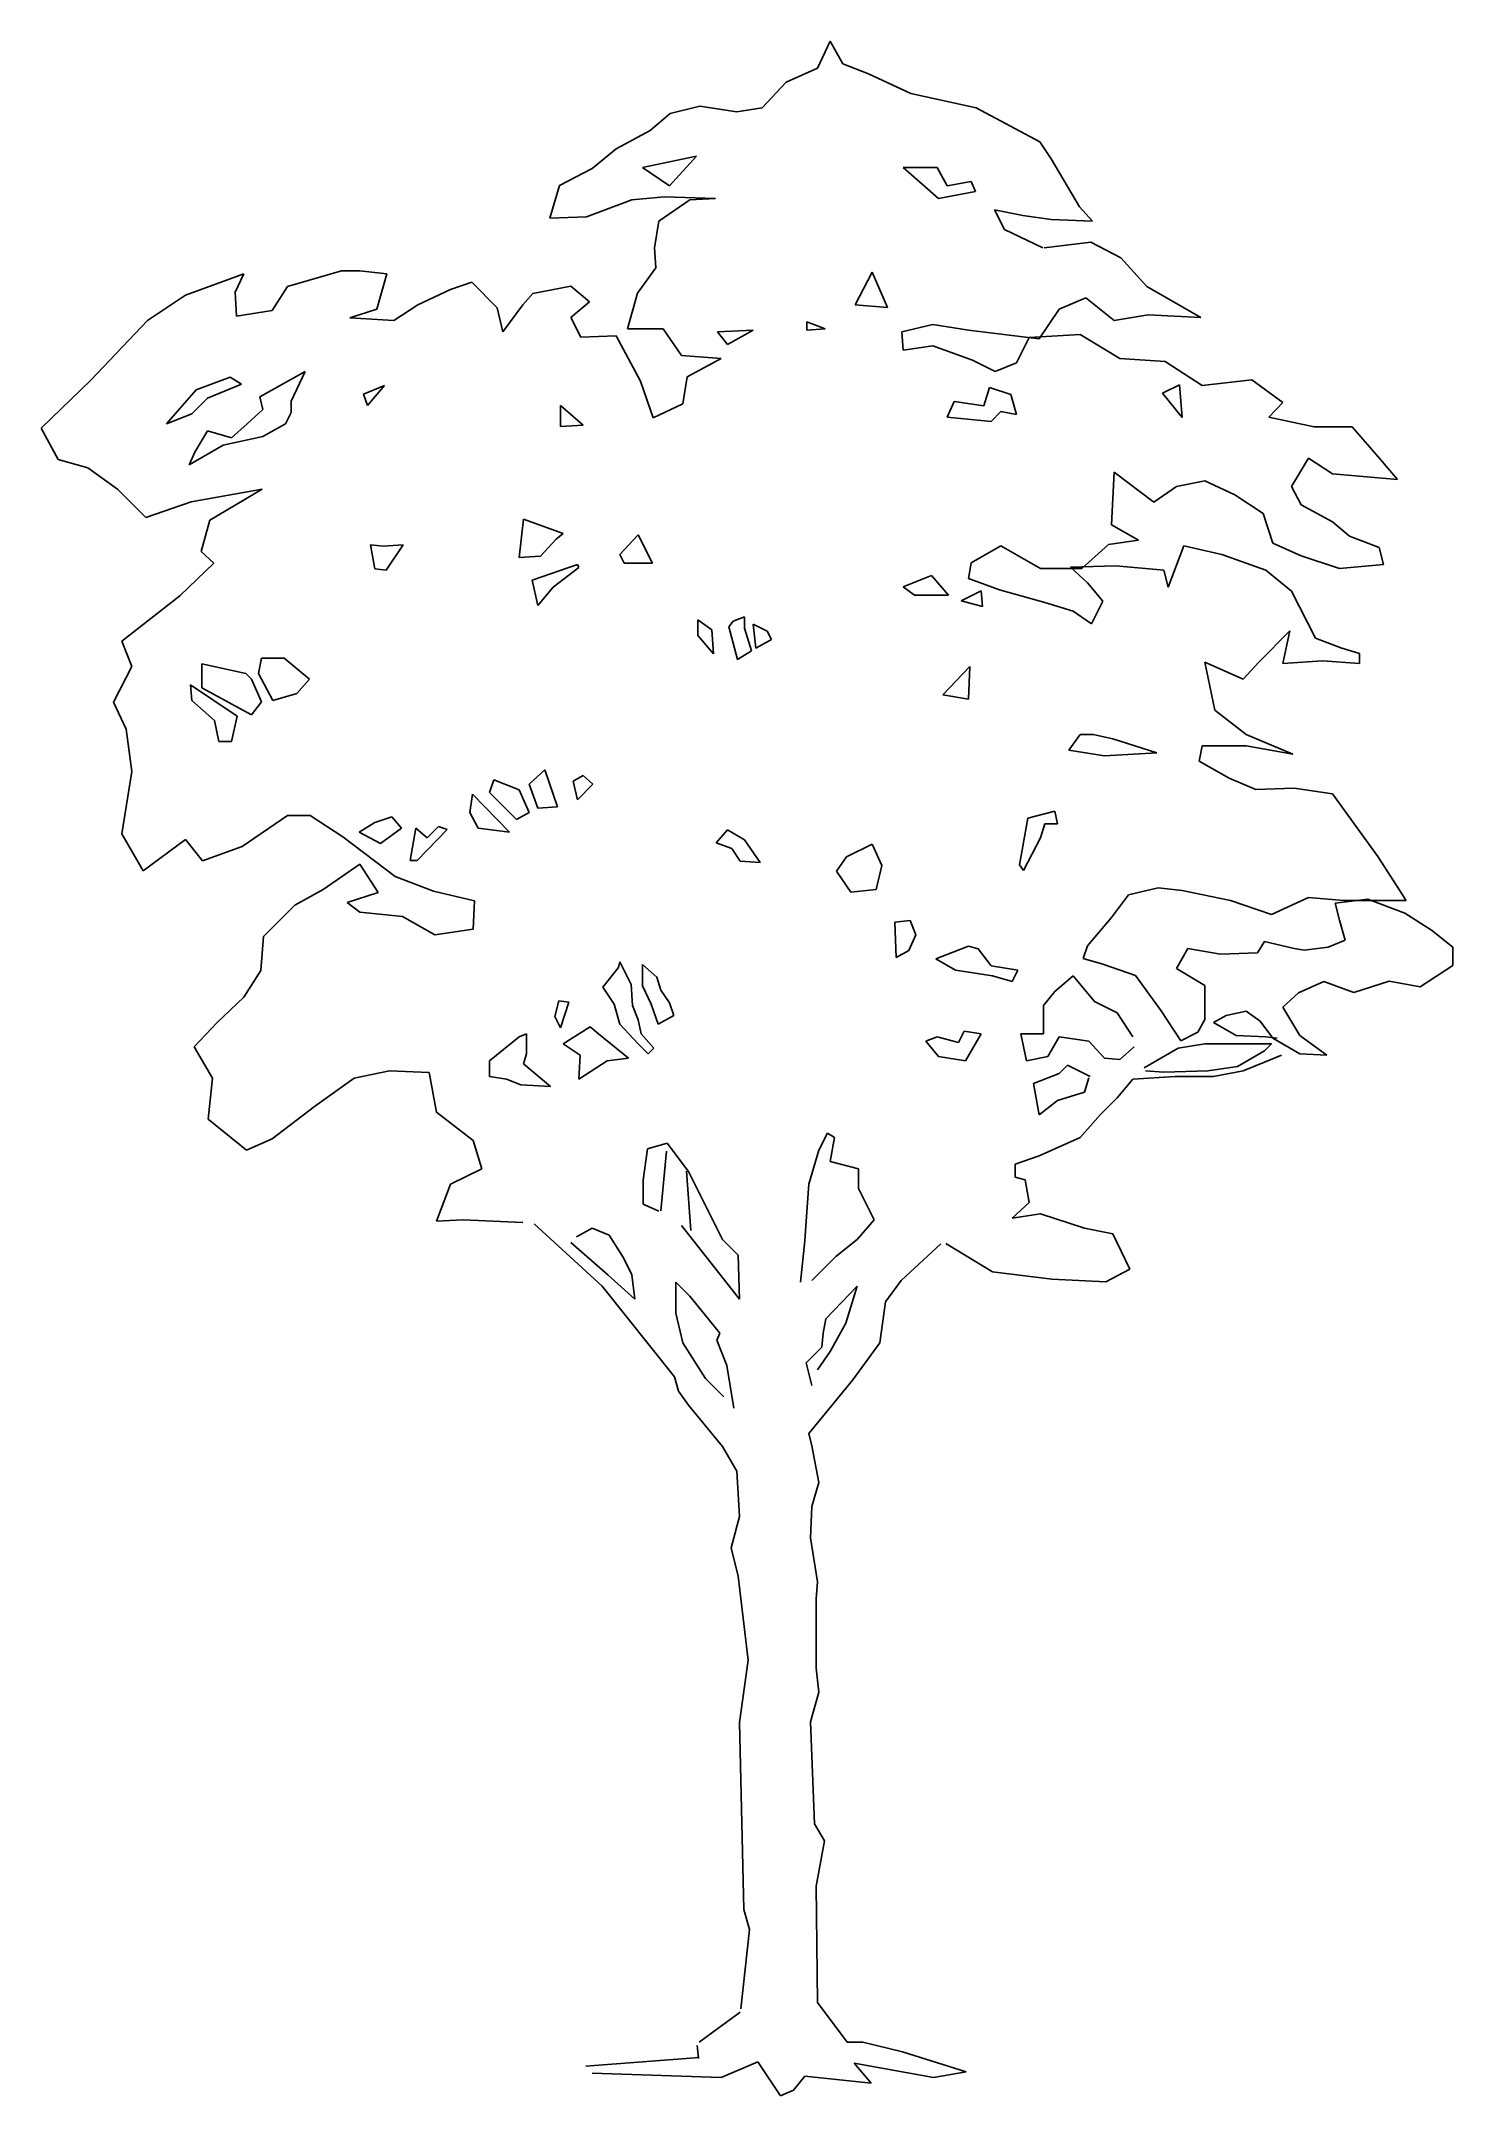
# Model space of a CAD drawing. Extents: x 1391 to 4358, y 367 to 4687.
import ezdxf

# ---------------------------------------------------------------- set-up
doc = ezdxf.new("R2010")
doc.units = 0
doc.header["$MEASUREMENT"] = 0
doc.layers.get('0').update_dxf_attribs({"linetype": 'CONTINUOUS'})

msp = doc.modelspace()

# ---------------------------------------------------------------- linework, layer by layer
at = {"color": 7, "linetype": 'Continuous'}
for p, q in [((3022.9176, 4630.0529), (3049.7176, 4686.6308)), ((3049.7176, 4686.6308), (3076.5177, 4638.9866)), ((2957.4063, 4600.275), (3022.9176, 4630.0529)), ((3076.5177, 4638.9866), (3130.1178, 4618.1417)), ((2906.784, 4546.6749), (2957.4063, 4600.275)), ((3130.1178, 4618.1417), (3219.4513, 4576.4527)), ((2713.228, 4534.7638), (2775.7615, 4549.653)), ((2775.7615, 4549.653), (2853.1837, 4537.7415)), ((2853.1837, 4537.7415), (2906.784, 4546.6749)), ((3219.4513, 4576.4527), (3356.4294, 4546.6749)), ((3356.4294, 4546.6749), (3490.4297, 4475.2084)), ((2600.0719, 4460.3195), (2671.539, 4499.0303)), ((2671.539, 4499.0303), (2713.228, 4534.7638)), ((2549.4499, 4418.6305), (2600.0719, 4460.3195)), ((3490.4297, 4475.2084), (3514.252, 4439.4747)), ((2480.9605, 4382.8968), (2549.4499, 4418.6305)), ((2768.3168, 4445.0579), (2655.1612, 4421.236)), ((2655.1612, 4421.236), (2711.7389, 4382.5244)), ((2711.7389, 4382.5244), (2768.3168, 4445.0579)), ((3274.5404, 4421.236), (3203.0735, 4421.236)), ((3203.0735, 4421.236), (3277.5181, 4355.7244)), ((3295.3848, 4382.5244), (3274.5404, 4421.236)), ((3514.252, 4439.4747), (3573.8077, 4338.23)), ((2460.116, 4314.4077), (2480.9605, 4382.8968)), ((3277.5181, 4355.7244), (3354.9405, 4370.6133)), ((3346.0072, 4391.4578), (3295.3848, 4382.5244)), ((3354.9405, 4370.6133), (3346.0072, 4391.4578)), ((2632.8278, 4353.1189), (2537.5386, 4317.3855)), ((2701.3167, 4359.0745), (2632.8278, 4353.1189)), ((2689.4057, 4308.4522), (2754.917, 4353.1189)), ((2808.5169, 4356.0971), (2701.3167, 4359.0745)), ((2754.917, 4353.1189), (2808.5169, 4356.0971)), ((3454.6963, 4320.3633), (3395.1406, 4332.2744)), ((3395.1406, 4332.2744), (3415.9851, 4290.5854)), ((3514.252, 4311.4303), (3454.6963, 4320.3633)), ((3573.8077, 4338.23), (3600.6081, 4308.4522)), ((2537.5386, 4317.3855), (2460.116, 4314.4077)), ((2680.4722, 4251.8746), (2689.4057, 4308.4522)), ((3415.9851, 4290.5854), (3496.3853, 4251.8746)), ((3600.6081, 4308.4522), (3514.252, 4311.4303)), ((2683.45, 4210.1853), (2680.4722, 4251.8746)), ((3499.3631, 4251.8746), (3597.63, 4263.785)), ((3597.63, 4263.785), (3660.1634, 4231.0298)), ((1694.8254, 4152.8631), (1816.9146, 4197.5299)), ((1816.9146, 4197.5299), (1799.0479, 4158.8183)), ((1909.2259, 4170.7298), (2022.3817, 4203.4851)), ((2022.3817, 4203.4851), (2061.0931, 4203.4851)), ((2061.0931, 4203.4851), (2117.6708, 4197.5299)), ((2117.6708, 4197.5299), (2096.8265, 4123.0853)), ((2644.7386, 4156.5852), (2683.45, 4210.1853)), ((3137.5623, 4200.8796), (3101.8289, 4132.3906)), ((3170.3176, 4126.435), (3137.5623, 4200.8796)), ((3660.1634, 4231.0298), (3715.2524, 4171.1018)), ((1614.4252, 4099.2626), (1694.8254, 4152.8631)), ((1799.0479, 4158.8183), (1802.0256, 4108.1963)), ((1876.4703, 4120.1075), (1909.2259, 4170.7298)), ((2183.182, 4132.0183), (2251.6711, 4164.7742)), ((2251.6711, 4164.7742), (2296.3378, 4179.6632)), ((2296.3378, 4179.6632), (2349.9381, 4126.0627)), ((2403.5383, 4132.0183), (2424.3828, 4155.8409)), ((2424.3828, 4155.8409), (2504.7831, 4171.4741)), ((2504.7831, 4171.4741), (2543.4941, 4138.7184)), ((2623.8941, 4082.1405), (2644.7386, 4156.5852)), ((3587.2081, 4147.2795), (3530.6298, 4123.4576)), ((3646.7637, 4099.6349), (3587.2081, 4147.2795)), ((3715.2524, 4171.1018), (3828.4082, 4105.5909)), ((1802.0256, 4108.1963), (1876.4703, 4120.1075)), ((2096.8265, 4123.0853), (2040.2486, 4105.2185)), ((2040.2486, 4105.2185), (2132.5597, 4099.2626)), ((2132.5597, 4099.2626), (2183.182, 4132.0183)), ((2349.9381, 4126.0627), (2361.8491, 4075.4407)), ((2361.8491, 4075.4407), (2403.5383, 4132.0183)), ((2543.4941, 4138.7184), (2504.7831, 4105.9628)), ((2504.7831, 4105.9628), (2525.6276, 4064.2738)), ((3101.8289, 4132.3906), (3170.3176, 4126.435)), ((3530.6298, 4123.4576), (3488.9408, 4060.9241)), ((3718.2302, 4111.5461), (3646.7637, 4099.6349)), ((3828.4082, 4105.5909), (3718.2302, 4111.5461)), ((1495.3139, 3974.196), (1614.4252, 4099.2626)), ((2525.6276, 4064.2738), (2600.0719, 4067.2516)), ((2600.0719, 4067.2516), (2650.6944, 3971.9625)), ((2698.3391, 4082.1405), (2623.8941, 4082.1405)), ((2737.0503, 4025.5623), (2698.3391, 4082.1405)), ((2887.4284, 4078.7904), (2812.9836, 4075.8127)), ((2812.9836, 4075.8127), (2833.8281, 4049.0126)), ((2833.8281, 4049.0126), (2887.4284, 4078.7904)), ((3039.2954, 4081.7682), (3000.5842, 4096.6572)), ((3000.5842, 4096.6572), (3000.5842, 4078.7904)), ((3000.5842, 4078.7904), (3039.2954, 4081.7682)), ((3265.607, 4090.7019), (3200.0957, 4075.8127)), ((3200.0957, 4075.8127), (3203.0735, 4037.1015)), ((3340.0516, 4078.7904), (3265.607, 4090.7019)), ((3488.9408, 4060.9241), (3340.0516, 4078.7904)), ((3441.2963, 4010.3014), (3468.096, 4063.9019)), ((3468.096, 4063.9019), (3575.2966, 4069.8571)), ((3575.2966, 4069.8571), (3658.6745, 4019.2351)), ((2820.4282, 4019.6071), (2737.0503, 4025.5623)), ((2748.9611, 3980.8955), (2820.4282, 4019.6071)), ((3203.0735, 4037.1015), (3265.607, 4046.0352)), ((3265.607, 4046.0352), (3348.985, 4016.2573)), ((3658.6745, 4019.2351), (3753.964, 4013.2792)), ((1391.0912, 3872.9514), (1495.3139, 3974.196)), ((1717.1588, 3953.7235), (1788.6256, 3980.5236)), ((1788.6256, 3980.5236), (1812.4479, 3965.6346)), ((1946.4482, 3992.4347), (1851.1591, 3938.8346)), ((1916.6703, 3929.9012), (1946.4482, 3992.4347)), ((2740.0279, 3924.318), (2748.9611, 3980.8955)), ((3348.985, 4016.2573), (3396.6295, 3992.4347)), ((3396.6295, 3992.4347), (3441.2963, 4010.3014)), ((3753.964, 4013.2792), (3831.3864, 3962.6569)), ((3831.3864, 3962.6569), (3935.6088, 3974.5683)), ((3935.6088, 3974.5683), (4001.1197, 3926.9234)), ((1654.6253, 3882.2567), (1717.1588, 3953.7235)), ((1740.9811, 3935.8568), (1708.2254, 3903.1012)), ((1812.4479, 3965.6346), (1740.9811, 3935.8568)), ((1851.1591, 3938.8346), (1857.1147, 3912.0349)), ((2113.2043, 3962.6569), (2068.5373, 3944.7902)), ((2068.5373, 3944.7902), (2077.4707, 3920.9679)), ((2077.4707, 3920.9679), (2113.2043, 3962.6569)), ((2650.6944, 3971.9625), (2677.4946, 3894.5401)), ((3384.7184, 3958.5621), (3372.8072, 3919.8513)), ((3429.3855, 3943.6732), (3384.7184, 3958.5621)), ((3441.2963, 3901.9846), (3429.3855, 3943.6732)), ((3783.7415, 3964.1461), (3748.0081, 3946.279)), ((3748.0081, 3946.279), (3789.697, 3895.6567)), ((3789.697, 3895.6567), (3783.7415, 3964.1461)), ((1708.2254, 3903.1012), (1654.6253, 3882.2567)), ((1857.1147, 3912.0349), (1824.359, 3882.2567)), ((1904.7592, 3882.2567), (1916.6703, 3906.079)), ((1916.6703, 3906.079), (1916.6703, 3929.9012)), ((2482.4497, 3920.9679), (2482.4497, 3876.3011)), ((2530.0941, 3879.2789), (2482.4497, 3920.9679)), ((2677.4946, 3894.5401), (2740.0279, 3924.318)), ((3310.2738, 3928.7846), (3295.3848, 3896.029)), ((3295.3848, 3896.029), (3387.6965, 3887.0957)), ((3372.8072, 3919.8513), (3310.2738, 3928.7846)), ((3387.6965, 3887.0957), (3408.541, 3907.9402)), ((3408.541, 3907.9402), (3441.2963, 3901.9846)), ((4001.1197, 3926.9234), (3971.3419, 3896.401)), ((3971.3419, 3896.401), (4066.6313, 3875.5565)), ((1426.8248, 3807.4401), (1391.0912, 3872.9514)), ((1740.9811, 3867.3681), (1714.181, 3822.701)), ((1791.6034, 3852.4792), (1740.9811, 3867.3681)), ((1773.7367, 3837.5899), (1857.1147, 3855.4566)), ((1824.359, 3882.2567), (1791.6034, 3852.4792)), ((1857.1147, 3855.4566), (1904.7592, 3882.2567)), ((2482.4497, 3876.3011), (2530.0941, 3879.2789)), ((4066.6313, 3875.5565), (4147.0312, 3875.5565)), ((4147.0312, 3875.5565), (4206.5868, 3807.0675)), ((1489.3583, 3789.5731), (1426.8248, 3807.4401)), ((1702.2699, 3795.9009), (1773.7367, 3837.5899)), ((1714.181, 3822.701), (1702.2699, 3795.9009)), ((4054.7198, 3810.0456), (4018.9868, 3750.4895)), ((4105.3425, 3777.2896), (4054.7198, 3810.0456)), ((4206.5868, 3807.0675), (4242.3206, 3765.3788)), ((1551.8918, 3744.9059), (1489.3583, 3789.5731)), ((3646.7637, 3780.2677), (3640.8078, 3670.0897)), ((3730.1414, 3717.7339), (3646.7637, 3780.2677)), ((3837.3416, 3762.4007), (3777.7859, 3750.4895)), ((3899.8754, 3732.6228), (3837.3416, 3762.4007)), ((4242.3206, 3765.3788), (4105.3425, 3777.2896)), ((1611.4475, 3685.3506), (1551.8918, 3744.9059)), ((1706.7366, 3718.1066), (1611.4475, 3685.3506)), ((1855.6258, 3744.9059), (1706.7366, 3718.1066)), ((1745.4477, 3679.395), (1855.6258, 3744.9059)), ((3777.7859, 3750.4895), (3730.1414, 3717.7339)), ((3959.4311, 3693.912), (3899.8754, 3732.6228)), ((4018.9868, 3750.4895), (4039.8309, 3711.7787)), ((1727.581, 3613.8841), (1745.4477, 3679.395)), ((2405.0272, 3681.6285), (2396.0938, 3601.228)), ((2488.4053, 3651.8507), (2405.0272, 3681.6285)), ((3980.2756, 3631.3785), (3959.4311, 3693.912)), ((4039.8309, 3711.7787), (4105.3425, 3676.0453)), ((4105.3425, 3676.0453), (4141.0759, 3646.2674)), ((2440.7606, 3604.2062), (2473.5164, 3639.9396)), ((2473.5164, 3639.9396), (2488.4053, 3651.8507)), ((2646.2279, 3648.8729), (2607.5167, 3607.1836)), ((2676.0057, 3589.3172), (2646.2279, 3648.8729)), ((3634.8523, 3628.4004), (3578.2747, 3577.7781)), ((3697.3857, 3637.3337), (3634.8523, 3628.4004)), ((3640.8078, 3670.0897), (3697.3857, 3637.3337)), ((4039.8309, 3604.5785), (3980.2756, 3631.3785)), ((4141.0759, 3646.2674), (4203.6094, 3622.4448)), ((1682.9143, 3520.8282), (1754.3811, 3589.3172)), ((1754.3811, 3589.3172), (1727.581, 3613.8841)), ((2083.4264, 3628.0281), (2092.3598, 3577.4061)), ((2110.2263, 3625.0506), (2083.4264, 3628.0281)), ((2151.9153, 3628.0281), (2110.2263, 3625.0506)), ((2116.1819, 3574.4283), (2151.9153, 3628.0281)), ((2396.0938, 3601.228), (2440.7606, 3604.2062)), ((2518.1831, 3586.3391), (2422.8937, 3553.5835)), ((2521.1607, 3580.3839), (2518.1831, 3586.3391)), ((2607.5167, 3607.1836), (2616.4497, 3589.3172)), ((2616.4497, 3589.3172), (2676.0057, 3589.3172)), ((3346.0072, 3589.6895), (3340.0516, 3556.9336)), ((3408.541, 3625.423), (3346.0072, 3589.6895)), ((3491.9186, 3577.7781), (3408.541, 3625.423)), ((3759.9192, 3539.0669), (3792.6748, 3625.423)), ((3792.6748, 3625.423), (3873.0754, 3607.5559)), ((3873.0754, 3607.5559), (3965.3867, 3574.8006)), ((4120.2311, 3577.7781), (4039.8309, 3604.5785)), ((4212.5428, 3586.7118), (4120.2311, 3577.7781)), ((4203.6094, 3622.4448), (4212.5428, 3586.7118)), ((2092.3598, 3577.4061), (2116.1819, 3574.4283)), ((2422.8937, 3553.5835), (2434.805, 3499.9837)), ((2467.5604, 3538.6946), (2521.1607, 3580.3839)), ((3262.6292, 3563.6338), (3203.0732, 3539.8118)), ((3298.3626, 3521.9448), (3262.6292, 3563.6338)), ((3340.0516, 3556.9336), (3405.5629, 3533.1113)), ((3578.2747, 3577.7781), (3491.9186, 3577.7781)), ((3554.4521, 3580.7558), (3649.7415, 3583.7336)), ((3590.1855, 3548.0002), (3554.4521, 3580.7558)), ((3622.9415, 3509.289), (3590.1855, 3548.0002)), ((3649.7415, 3583.7336), (3750.9862, 3574.8006)), ((3750.9862, 3574.8006), (3759.9192, 3539.0669)), ((3965.3867, 3574.8006), (4018.9868, 3530.1339)), ((1560.8251, 3425.5391), (1682.9143, 3520.8282)), ((2434.805, 3499.9837), (2467.5604, 3538.6946)), ((3203.0732, 3539.8118), (3226.8955, 3521.9448)), ((3226.8955, 3521.9448), (3298.3626, 3521.9448)), ((3366.8517, 3530.8781), (3325.1623, 3510.034)), ((3325.1623, 3510.034), (3369.8291, 3498.1225)), ((3369.8291, 3498.1225), (3366.8517, 3530.8781)), ((3405.5629, 3533.1113), (3500.852, 3506.3116)), ((3500.852, 3506.3116), (3560.408, 3488.4445)), ((3599.1188, 3461.6448), (3622.9415, 3509.289)), ((4018.9868, 3530.1339), (4069.6091, 3431.8666)), ((2771.2944, 3437.4499), (2771.2944, 3470.2059)), ((2771.2944, 3470.2059), (2801.0725, 3449.361)), ((2845.7392, 3467.2281), (2836.8059, 3455.3169)), ((2869.5617, 3476.1614), (2845.7392, 3467.2281)), ((2869.5617, 3452.3388), (2869.5617, 3476.1614)), ((2887.4284, 3461.2725), (2893.3836, 3410.6502)), ((2917.2059, 3446.3836), (2887.4284, 3461.2725)), ((3560.408, 3488.4445), (3599.1188, 3461.6448)), ((1581.6696, 3371.939), (1560.8251, 3425.5391)), ((2804.0504, 3398.739), (2771.2944, 3437.4499)), ((2801.0725, 3449.361), (2804.0504, 3398.739)), ((2836.8059, 3455.3169), (2854.6726, 3386.8279)), ((2884.4506, 3404.6943), (2869.5617, 3452.3388)), ((2893.3836, 3410.6502), (2926.1396, 3428.5169)), ((2926.1396, 3428.5169), (2917.2059, 3446.3836)), ((4016.0087, 3446.7555), (3950.4974, 3381.2446)), ((4001.1197, 3378.2669), (4016.0087, 3446.7555)), ((4069.6091, 3431.8666), (4123.2092, 3411.0225)), ((1542.9584, 3297.1221), (1581.6696, 3371.939)), ((1821.3812, 3357.0501), (1729.0699, 3377.8945)), ((1729.0699, 3377.8945), (1729.0699, 3327.2722)), ((1854.1369, 3389.8053), (1848.1813, 3357.0501)), ((1901.7814, 3389.8053), (1854.1369, 3389.8053)), ((1955.3817, 3345.1386), (1901.7814, 3389.8053)), ((2854.6726, 3386.8279), (2884.4506, 3404.6943)), ((3343.0294, 3371.939), (3286.4515, 3312.3829)), ((3340.0516, 3303.4496), (3343.0294, 3371.939)), ((3917.7421, 3345.5109), (3837.3416, 3381.2446)), ((3837.3416, 3381.2446), (3858.1864, 3279.9996)), ((3950.4974, 3381.2446), (3917.7421, 3345.5109)), ((4084.498, 3384.2221), (4001.1197, 3378.2669)), ((4161.9201, 3378.2669), (4084.498, 3384.2221)), ((4123.2092, 3411.0225), (4161.9201, 3399.111)), ((4161.9201, 3399.111), (4161.9201, 3378.2669)), ((1803.5145, 3267.7162), (1705.2477, 3333.2274)), ((1705.2477, 3333.2274), (1708.2254, 3300.4718)), ((1729.0699, 3327.2722), (1833.2924, 3270.694)), ((1833.2924, 3345.1386), (1821.3812, 3357.0501)), ((1854.1369, 3297.4944), (1833.2924, 3345.1386)), ((1848.1813, 3357.0501), (1877.9591, 3300.4718)), ((1928.5815, 3315.3607), (1955.3817, 3345.1386)), ((1569.7585, 3240.5442), (1542.9584, 3297.1221)), ((1708.2254, 3300.4718), (1755.87, 3258.7832)), ((1833.2924, 3270.694), (1854.1369, 3297.4944)), ((1877.9591, 3300.4718), (1928.5815, 3315.3607)), ((3286.4515, 3312.3829), (3340.0516, 3303.4496)), ((1581.6696, 3151.2106), (1569.7585, 3240.5442)), ((1755.87, 3258.7832), (1764.8033, 3214.1164)), ((1791.6034, 3214.1164), (1803.5145, 3267.7162)), ((3858.1864, 3279.9996), (3923.6973, 3229.3776)), ((1764.8033, 3214.1164), (1791.6034, 3214.1164)), ((3575.2966, 3229.0057), (3551.4743, 3196.2494)), ((3602.097, 3229.0057), (3575.2966, 3229.0057)), ((3643.7856, 3220.0716), (3602.097, 3229.0057)), ((3736.0973, 3190.2941), (3643.7856, 3220.0716)), ((3831.3864, 3205.555), (3825.4308, 3172.7997)), ((3923.6973, 3205.555), (3831.3864, 3205.555)), ((3923.6973, 3229.3776), (4021.9646, 3187.6887)), ((4021.9646, 3187.6887), (3923.6973, 3205.555)), ((2449.6939, 3154.5607), (2416.9383, 3124.7832)), ((2476.494, 3077.138), (2449.6939, 3154.5607)), ((3551.4743, 3196.2494), (3625.9189, 3184.3382)), ((3625.9189, 3184.3382), (3736.0973, 3190.2941)), ((3825.4308, 3172.7997), (3887.9643, 3137.0663)), ((1560.8251, 3020.1881), (1581.6696, 3151.2106)), ((2342.4937, 3133.7162), (2333.5602, 3106.9162)), ((2396.0938, 3112.8717), (2342.4937, 3133.7162)), ((2416.9383, 3065.2272), (2396.0938, 3112.8717)), ((2416.9383, 3124.7832), (2434.805, 3074.1602)), ((2530.0941, 3142.6496), (2509.2496, 3130.7381)), ((2509.2496, 3130.7381), (2518.1831, 3092.0269)), ((2518.1831, 3092.0269), (2550.9386, 3124.7832)), ((2550.9386, 3124.7832), (2530.0941, 3142.6496)), ((3887.9643, 3137.0663), (3944.5422, 3113.2437)), ((3944.5422, 3113.2437), (4024.9424, 3116.2215)), ((4024.9424, 3116.2215), (4105.3425, 3104.3103)), ((2297.8269, 3103.9384), (2291.8712, 3065.2272)), ((2375.2491, 3023.5382), (2297.8269, 3103.9384)), ((2333.5602, 3106.9162), (2390.1382, 3050.3383)), ((2434.805, 3074.1602), (2476.494, 3077.138)), ((3521.6965, 3068.205), (3465.1186, 3053.3157)), ((3527.6524, 3041.4049), (3521.6965, 3068.205)), ((4105.3425, 3104.3103), (4200.6316, 2972.5436)), ((1909.2259, 3058.8993), (1813.9368, 2993.3881)), ((1956.8704, 3058.8993), (1909.2259, 3058.8993)), ((2025.3595, 3014.2325), (1956.8704, 3058.8993)), ((2092.3598, 3044.3827), (2059.6042, 3023.5382)), ((2059.6042, 3023.5382), (2104.2709, 2999.7159)), ((2128.0932, 3056.2938), (2092.3598, 3044.3827)), ((2104.2709, 2999.7159), (2148.9377, 3032.4712)), ((2148.9377, 3032.4712), (2128.0932, 3056.2938)), ((2178.7155, 3032.4712), (2166.8044, 2963.9822)), ((2202.5378, 3011.6271), (2178.7155, 3032.4712)), ((2181.6932, 2963.9822), (2244.2266, 3029.4938)), ((2226.3599, 3035.449), (2202.5378, 3011.6271)), ((2244.2266, 3029.4938), (2226.3599, 3035.449)), ((2291.8712, 3065.2272), (2309.7379, 3032.4712)), ((2309.7379, 3032.4712), (2375.2491, 3023.5382)), ((2390.1382, 3050.3383), (2416.9383, 3065.2272)), ((2833.8281, 3028.3768), (2810.006, 3001.5771)), ((2869.5617, 3007.5324), (2833.8281, 3028.3768)), ((3465.1186, 3053.3157), (3447.2518, 2955.0492)), ((3491.9186, 3011.6271), (3500.852, 3041.4049)), ((3500.852, 3041.4049), (3527.6524, 3041.4049)), ((1605.4919, 2942.7657), (1560.8251, 3020.1881)), ((1694.8254, 3008.277), (1605.4919, 2942.7657)), ((1730.5588, 2963.6102), (1694.8254, 3008.277)), ((1813.9368, 2993.3881), (1730.5588, 2963.6102)), ((2135.5377, 2930.8546), (2025.3595, 3014.2325)), ((2810.006, 3001.5771), (2842.7616, 2989.6657)), ((2842.7616, 2989.6657), (2860.6283, 2962.8656)), ((2902.3173, 2959.8878), (2869.5617, 3007.5324)), ((3137.5623, 2998.599), (3083.9622, 2971.7993)), ((3158.4068, 2953.9322), (3137.5623, 2998.599)), ((3456.1855, 2943.1377), (3491.9186, 3011.6271)), ((1983.6705, 2902.9376), (2061.0931, 2956.5381)), ((2061.0931, 2956.5381), (2099.8041, 2896.9824)), ((2166.8044, 2963.9822), (2181.6932, 2963.9822)), ((2860.6283, 2962.8656), (2902.3173, 2959.8878)), ((3083.9622, 2971.7993), (3063.1177, 2942.0211)), ((3063.1177, 2942.0211), (3092.8955, 2897.3543)), ((3146.4956, 2903.3099), (3158.4068, 2953.9322)), ((3447.2518, 2955.0492), (3456.1855, 2943.1377)), ((4200.6316, 2972.5436), (4260.1873, 2880.2323)), ((1924.1148, 2870.1823), (1983.6705, 2902.9376)), ((2099.8041, 2896.9824), (2034.2928, 2876.1375)), ((2215.9378, 2899.9602), (2135.5377, 2930.8546)), ((2302.2934, 2879.1157), (2215.9378, 2899.9602)), ((3092.8955, 2897.3543), (3146.4956, 2903.3099)), ((3739.0747, 2907.0323), (3676.5416, 2892.1434)), ((3789.6974, 2901.0767), (3739.0747, 2907.0323)), ((3890.9417, 2880.2323), (3789.6974, 2901.0767)), ((1858.6036, 2804.6711), (1924.1148, 2870.1823)), ((2034.2928, 2876.1375), (2061.0931, 2855.2934)), ((2061.0931, 2855.2934), (2150.4266, 2846.3597)), ((2299.3158, 2819.5596), (2302.2934, 2879.1157)), ((3676.5416, 2892.1434), (3640.8078, 2844.4988)), ((3977.2978, 2850.4544), (3890.9417, 2880.2323)), ((4054.7198, 2886.1878), (3977.2978, 2850.4544)), ((4129.1648, 2880.2323), (4054.7198, 2886.1878)), ((4111.2981, 2874.2767), (4179.7868, 2883.21)), ((4120.2311, 2838.5433), (4111.2981, 2874.2767)), ((4260.1873, 2880.2323), (4129.1648, 2880.2323)), ((4179.7868, 2883.21), (4257.2095, 2853.4322)), ((4257.2095, 2853.4322), (4313.7871, 2817.6988)), ((2150.4266, 2846.3597), (2218.9156, 2807.6485)), ((2218.9156, 2807.6485), (2299.3158, 2819.5596)), ((3217.9625, 2837.799), (3185.2068, 2834.8209)), ((3185.2068, 2834.8209), (3188.1846, 2760.3763)), ((3214.9843, 2775.2652), (3229.8736, 2808.0212)), ((3229.8736, 2808.0212), (3217.9625, 2837.799)), ((3640.8078, 2844.4988), (3590.1855, 2784.9432)), ((4132.1426, 2796.8543), (4120.2311, 2838.5433)), ((4313.7871, 2817.6988), (4358.4542, 2781.9654)), ((1852.648, 2733.2039), (1858.6036, 2804.6711)), ((3188.1846, 2760.3763), (3214.9843, 2775.2652)), ((3340.0516, 2784.1985), (3271.5626, 2757.3985)), ((3360.8961, 2778.243), (3340.0516, 2784.1985)), ((3387.6965, 2742.5096), (3360.8961, 2778.243)), ((3590.1855, 2784.9432), (3581.2521, 2758.1431)), ((3777.7859, 2737.2986), (3801.6082, 2778.9876)), ((3801.6082, 2778.9876), (3870.0976, 2767.0764)), ((3870.0976, 2767.0764), (3947.52, 2770.0542)), ((3947.52, 2770.0542), (3962.4089, 2793.8762)), ((3962.4089, 2793.8762), (4024.9424, 2778.9876)), ((4024.9424, 2778.9876), (4045.7865, 2776.0098)), ((4045.7865, 2776.0098), (4096.4092, 2781.9654)), ((4096.4092, 2781.9654), (4132.1426, 2796.8543)), ((4358.4542, 2781.9654), (4358.4542, 2743.2542)), ((1816.9146, 2676.6263), (1852.648, 2733.2039)), ((2604.5389, 2739.5318), (2571.7832, 2697.8428)), ((2607.5167, 2751.4429), (2604.5389, 2739.5318)), ((2631.3389, 2703.7984), (2607.5167, 2751.4429)), ((2655.1612, 2745.4873), (2655.1612, 2700.8206)), ((2684.9389, 2718.6873), (2655.1612, 2745.4873)), ((3271.5626, 2757.3985), (3313.2515, 2733.5765)), ((3313.2515, 2733.5765), (3390.6739, 2721.6651)), ((3444.2741, 2733.5765), (3387.6965, 2742.5096)), ((3390.6739, 2721.6651), (3432.3629, 2709.7539)), ((3432.3629, 2709.7539), (3444.2741, 2733.5765)), ((3560.408, 2721.6651), (3521.6965, 2688.9098)), ((3605.0748, 2668.0649), (3560.408, 2721.6651)), ((3581.2521, 2758.1431), (3622.9415, 2746.232)), ((3622.9415, 2746.232), (3691.4305, 2722.4097)), ((3691.4305, 2722.4097), (3745.0303, 2647.9651)), ((3837.3416, 2701.5652), (3777.7859, 2737.2986)), ((4358.4542, 2743.2542), (4289.9652, 2698.5871)), ((2571.7832, 2697.8428), (2595.6053, 2662.1094)), ((2634.3165, 2659.1316), (2631.3389, 2703.7984)), ((2655.1612, 2700.8206), (2673.0277, 2662.1094)), ((2693.8724, 2691.8872), (2684.9389, 2718.6873)), ((2711.7389, 2665.0872), (2693.8724, 2691.8872)), ((3521.6965, 2688.9098), (3497.8745, 2659.1316)), ((3837.3416, 2630.0984), (3837.3416, 2701.5652)), ((4033.8757, 2685.9316), (4001.1197, 2656.1538)), ((4087.4758, 2709.7539), (4033.8757, 2685.9316)), ((4150.0089, 2686.6763), (4087.4758, 2709.7539)), ((4224.4536, 2710.4985), (4150.0089, 2686.6763)), ((4289.9652, 2698.5871), (4224.4536, 2710.4985)), ((1760.3367, 2623.0259), (1816.9146, 2676.6263)), ((2470.5384, 2636.4259), (2479.4718, 2669.1819)), ((2482.4497, 2612.6036), (2470.5384, 2636.4259)), ((2479.4718, 2669.1819), (2500.3163, 2666.2037)), ((2500.3163, 2666.2037), (2482.4497, 2612.6036)), ((2595.6053, 2662.1094), (2607.5167, 2620.4204)), ((2646.2279, 2629.3537), (2634.3165, 2659.1316)), ((2673.0277, 2662.1094), (2687.9165, 2620.4204)), ((2687.9165, 2620.4204), (2720.6725, 2638.2871)), ((2720.6725, 2638.2871), (2711.7389, 2665.0872)), ((3497.8745, 2659.1316), (3497.8745, 2632.3315)), ((3652.719, 2644.2427), (3605.0748, 2668.0649)), ((3685.4746, 2593.6203), (3652.719, 2644.2427)), ((3745.0303, 2647.9651), (3786.7193, 2585.4316)), ((3882.0084, 2638.2871), (3855.2086, 2623.3982)), ((3923.6973, 2647.2205), (3882.0084, 2638.2871)), ((3953.4752, 2626.376), (3923.6973, 2647.2205)), ((4001.1197, 2656.1538), (4036.8535, 2596.5981)), ((1712.6921, 2572.4039), (1760.3367, 2623.0259)), ((2396.0938, 2593.6203), (2333.5602, 2542.998)), ((2410.9827, 2599.5759), (2396.0938, 2593.6203)), ((2410.9827, 2557.8869), (2410.9827, 2599.5759)), ((2544.983, 2614.4652), (2488.4053, 2578.7314)), ((2562.8499, 2599.5759), (2544.983, 2614.4652)), ((2625.3834, 2548.9536), (2562.8499, 2599.5759)), ((2607.5167, 2620.4204), (2646.2279, 2578.7314)), ((2652.1833, 2599.5759), (2646.2279, 2629.3537)), ((2678.9833, 2569.7981), (2652.1833, 2599.5759)), ((3250.7181, 2584.687), (3274.5404, 2593.6203)), ((3274.5404, 2593.6203), (3319.2071, 2581.7092)), ((3319.2071, 2581.7092), (3331.1183, 2605.5315)), ((3331.1183, 2605.5315), (3366.8517, 2599.5759)), ((3366.8517, 2599.5759), (3334.096, 2542.998)), ((3497.8745, 2599.5759), (3450.2296, 2599.5759)), ((3450.2296, 2599.5759), (3462.1408, 2542.998)), ((3497.8745, 2632.3315), (3497.8745, 2599.5759)), ((3506.8075, 2551.9314), (3530.6298, 2593.6203)), ((3530.6298, 2593.6203), (3593.1633, 2584.687)), ((3786.7193, 2585.4316), (3822.4527, 2603.2983)), ((3822.4527, 2603.2983), (3837.3416, 2630.0984)), ((3855.2086, 2623.3982), (3902.8532, 2596.5981)), ((3902.8532, 2596.5981), (3965.3867, 2593.6203)), ((3980.2756, 2590.6426), (3953.4752, 2626.376)), ((3965.3867, 2593.6203), (3989.2089, 2590.6426)), ((4036.8535, 2596.5981), (4093.4314, 2554.9091)), ((1751.4033, 2506.8923), (1712.6921, 2572.4039)), ((2405.0272, 2537.0423), (2410.9827, 2557.8869)), ((2488.4053, 2578.7314), (2524.1385, 2554.9091)), ((2524.1385, 2554.9091), (2521.1607, 2504.2868)), ((2580.7164, 2542.998), (2625.3834, 2548.9536)), ((2646.2279, 2578.7314), (2667.0723, 2557.8869)), ((2667.0723, 2557.8869), (2678.9833, 2569.7981)), ((3277.5181, 2551.9314), (3250.7181, 2584.687)), ((3334.096, 2542.998), (3277.5181, 2551.9314)), ((3462.1408, 2542.998), (3506.8075, 2551.9314)), ((3593.1633, 2584.687), (3625.9189, 2548.9536)), ((3625.9189, 2548.9536), (3658.6745, 2545.9756)), ((3658.6745, 2545.9756), (3688.4524, 2572.7758)), ((3709.2972, 2528.1089), (3780.764, 2569.7981)), ((3780.764, 2569.7981), (3837.3416, 2578.7314)), ((3837.3416, 2578.7314), (3890.9417, 2578.7314)), ((3890.9417, 2578.7314), (3941.564, 2578.7314)), ((3962.4089, 2563.8425), (3905.8306, 2531.0869)), ((3941.564, 2578.7314), (3977.2978, 2578.7314)), ((3977.2978, 2578.7314), (3962.4089, 2563.8425)), ((3962.4089, 2540.0202), (3998.1419, 2554.9091)), ((4036.8535, 2557.8869), (3980.2756, 2590.6426)), ((4093.4314, 2554.9091), (4036.8535, 2557.8869)), ((1742.47, 2420.5365), (1751.4033, 2506.8923)), ((2049.1817, 2506.8923), (1965.8038, 2447.3366)), ((2123.6267, 2521.7812), (2049.1817, 2506.8923)), ((2207.0043, 2518.8034), (2123.6267, 2521.7812)), ((2221.8932, 2435.4255), (2207.0043, 2518.8034)), ((2333.5602, 2542.998), (2333.5602, 2510.2424)), ((2333.5602, 2510.2424), (2369.2939, 2504.2868)), ((2461.6052, 2489.3979), (2405.0272, 2537.0423)), ((2521.1607, 2504.2868), (2580.7164, 2542.998)), ((3530.6298, 2516.1978), (3477.0297, 2495.3535)), ((3548.4965, 2534.0646), (3530.6298, 2516.1978)), ((3596.1411, 2510.2424), (3548.4965, 2534.0646)), ((3584.2299, 2477.4867), (3593.1633, 2507.2644)), ((3685.4746, 2504.2868), (3774.8081, 2510.2424)), ((3750.9862, 2519.1757), (3712.2747, 2522.1535)), ((3843.2975, 2522.1535), (3750.9862, 2519.1757)), ((3774.8081, 2510.2424), (3855.2086, 2510.2424)), ((3905.8306, 2531.0869), (3843.2975, 2522.1535)), ((3855.2086, 2510.2424), (3917.7421, 2522.1535)), ((3917.7421, 2522.1535), (3962.4089, 2540.0202)), ((2369.2939, 2504.2868), (2399.0718, 2492.3755)), ((2399.0718, 2492.3755), (2461.6052, 2489.3979)), ((3477.0297, 2495.3535), (3488.9408, 2429.8422)), ((3527.6524, 2459.62), (3584.2299, 2477.4867)), ((3616.9852, 2429.8422), (3652.719, 2465.5756)), ((3652.719, 2465.5756), (3685.4746, 2504.2868)), ((1822.8701, 2355.0253), (1742.47, 2420.5365)), ((1965.8038, 2447.3366), (1876.4703, 2378.8477)), ((2299.3158, 2375.8696), (2221.8932, 2435.4255)), ((3488.9408, 2429.8422), (3527.6524, 2459.62)), ((3575.2966, 2382.1975), (3616.9852, 2429.8422)), ((1876.4703, 2378.8477), (1822.8701, 2355.0253)), ((2317.1827, 2316.3141), (2299.3158, 2375.8696)), ((3025.8961, 2355.0253), (3043.7624, 2390.7589)), ((3043.7624, 2390.7589), (3058.6517, 2381.8255)), ((3058.6517, 2381.8255), (3049.718, 2331.203)), ((3488.9408, 2343.4863), (3575.2966, 2382.1975)), ((2665.584, 2358.0032), (2656.6505, 2292.492)), ((2707.2728, 2369.9142), (2665.584, 2358.0032)), ((2693.8721, 2228.0973), (2705.7834, 2353.1642)), ((2751.9396, 2310.3585), (2707.2728, 2369.9142)), ((3005.0512, 2283.5586), (3025.8961, 2355.0253)), ((3438.3188, 2325.6196), (3488.9408, 2343.4863)), ((2251.6711, 2283.5585), (2317.1827, 2316.3141)), ((2656.6505, 2292.492), (2656.6505, 2241.8696)), ((2756.4055, 2186.4083), (2747.4724, 2311.4753)), ((2823.4064, 2167.425), (2751.9396, 2310.3585)), ((3049.718, 2331.203), (3109.274, 2316.3143)), ((3109.274, 2316.3143), (3109.274, 2274.6253)), ((3438.3188, 2298.8195), (3438.3188, 2325.6196)), ((3459.163, 2292.8639), (3438.3188, 2298.8195)), ((3468.096, 2245.2196), (3459.163, 2292.8639)), ((2221.8932, 2206.1361), (2251.6711, 2283.5585)), ((2999.096, 2206.1361), (3005.0512, 2283.5586)), ((3109.274, 2274.6253), (3142.0293, 2209.114)), ((2278.4711, 2209.1138), (2221.8932, 2206.1361)), ((2403.5383, 2203.1583), (2278.4711, 2209.1138)), ((2656.6505, 2241.8696), (2689.4061, 2226.9806)), ((2996.1182, 2164.4473), (2999.096, 2206.1361)), ((3142.0293, 2209.114), (3106.2962, 2167.425)), ((3432.3629, 2212.4639), (3468.096, 2245.2196)), ((3491.9186, 2221.3971), (3432.3629, 2212.4639)), ((3584.2299, 2191.6194), (3491.9186, 2221.3971)), ((2570.2947, 2069.158), (2427.3611, 2200.1807)), ((2504.7831, 2161.4693), (2582.2057, 2092.9801)), ((2549.4499, 2191.2471), (2516.6942, 2173.3804)), ((2585.1835, 2176.3582), (2549.4499, 2191.2471)), ((2614.9611, 2128.7137), (2585.1835, 2176.3582)), ((2737.0506, 2197.2029), (2859.14, 2042.3579)), ((2856.1622, 2134.6694), (2823.4064, 2167.425)), ((2987.1849, 2078.0913), (2996.1182, 2164.4473)), ((3106.2962, 2167.425), (3061.6295, 2131.6915)), ((3643.7856, 2179.7081), (3584.2299, 2191.6194)), ((3679.519, 2105.2635), (3643.7856, 2179.7081)), ((2632.828, 2092.9801), (2614.9611, 2128.7137)), ((2859.14, 2042.3579), (2856.1622, 2134.6694)), ((3061.6295, 2131.6915), (3011.0068, 2081.0693)), ((3198.6072, 2081.0693), (3281.9852, 2158.4915)), ((3292.4071, 2158.8635), (3390.6739, 2099.308)), ((2582.2057, 2092.9801), (2638.7834, 2042.3579)), ((2638.7834, 2042.3579), (2632.828, 2092.9801)), ((2754.9173, 2048.3133), (2725.1397, 2078.0913)), ((2725.1397, 2078.0913), (2725.1397, 2012.5801)), ((3165.8519, 2036.4024), (3198.6072, 2081.0693)), ((3390.6739, 2099.308), (3515.7412, 2084.4189)), ((3515.7412, 2084.4189), (3628.8967, 2078.4636)), ((3628.8967, 2078.4636), (3679.519, 2105.2635)), ((2722.1621, 1878.5798), (2570.2947, 2069.158)), ((2817.4508, 1970.8911), (2754.9173, 2048.3133)), ((3040.785, 2000.6691), (3106.2962, 2069.158)), ((3106.2962, 2069.158), (3082.474, 1991.7356)), ((3153.9408, 1950.0466), (3165.8519, 2036.4024)), ((2725.1397, 2012.5801), (2740.0284, 1950.0466)), ((3034.8291, 1970.8911), (3040.785, 2000.6691)), ((3082.474, 1991.7356), (3049.718, 1932.1799)), ((2740.0284, 1950.0466), (2787.6731, 1875.602)), ((2811.4952, 1956.0022), (2817.4508, 1970.8911)), ((2832.3399, 1902.4021), (2811.4952, 1956.0022)), ((3031.8513, 1941.1134), (3034.8291, 1970.8911)), ((3097.3625, 1872.6242), (3153.9408, 1950.0466)), ((2847.2288, 1813.0685), (2832.3399, 1902.4021)), ((2999.096, 1908.3576), (3031.8513, 1941.1134)), ((3011.0068, 1860.7131), (2999.096, 1908.3576)), ((3049.718, 1932.1799), (3022.9179, 1893.4687)), ((2731.0952, 1848.8019), (2722.1621, 1878.5798)), ((2787.6731, 1875.602), (2826.3845, 1836.8908)), ((3005.0512, 1759.4686), (3097.3625, 1872.6242)), ((2751.9396, 1819.0243), (2731.0952, 1848.8019)), ((2823.4064, 1732.6684), (2751.9396, 1819.0243)), ((2853.1844, 1680.5571), (2823.4064, 1732.6684)), ((3011.0068, 1734.1572), (3005.0512, 1759.4686)), ((3025.8961, 1656.7349), (3011.0068, 1734.1572)), ((2859.1401, 1585.268), (2853.1844, 1680.5571)), ((3011.0068, 1606.1125), (3025.8961, 1656.7349)), ((3008.029, 1540.6013), (3011.0068, 1606.1125)), ((2841.2734, 1519.7568), (2859.1401, 1585.268)), ((2856.1622, 1460.2011), (2841.2734, 1519.7568)), ((3022.9179, 1448.2899), (3008.029, 1540.6013)), ((2877.0068, 1283.0231), (2856.1622, 1460.2011)), ((3019.9405, 1412.5565), (3022.9179, 1448.2899)), ((3019.9405, 1266.6451), (3019.9405, 1412.5565)), ((2859.1401, 1152.0004), (2877.0068, 1283.0231)), ((3025.8961, 1216.0228), (3019.9405, 1266.6451)), ((3008.029, 1153.4891), (3025.8961, 1216.0228)), ((2868.0735, 758.9329), (2859.1401, 1152.0004)), ((3016.9627, 939.0888), (3008.029, 1153.4891)), ((3037.8072, 903.3553), (3016.9627, 939.0888)), ((3019.9405, 808.0662), (3037.8072, 903.3553)), ((3022.9179, 563.8878), (3019.9405, 808.0662)), ((2879.9846, 717.2438), (2868.0735, 758.9329)), ((2862.1179, 550.4879), (2879.9846, 717.2438)), ((3085.4517, 480.5098), (3022.9179, 563.8878)), ((2774.2733, 480.5101), (2860.629, 543.0435)), ((3118.207, 480.5098), (3085.4517, 480.5098)), ((3201.5853, 459.6653), (3118.207, 480.5098)), ((2536.0505, 429.8877), (2774.2733, 447.7544)), ((2772.7844, 446.2655), (2769.8066, 473.0655)), ((2820.4288, 406.0652), (2897.8513, 438.8208)), ((2897.8513, 438.8208), (2945.4955, 367.354)), ((3136.0741, 394.1541), (3100.3407, 435.8431)), ((3100.3407, 435.8431), (3267.0962, 406.0652)), ((3335.5856, 417.9764), (3201.5853, 459.6653)), ((2549.4502, 414.9986), (2820.4288, 406.0652)), ((2972.2956, 379.2652), (2996.1182, 409.043)), ((2996.1182, 409.043), (3136.0741, 394.1541)), ((3267.0962, 406.0652), (3335.5856, 417.9764)), ((2945.4955, 367.354), (2972.2956, 379.2652))]:
    msp.add_line(p, q, dxfattribs=at)

doc.saveas('drawing.dxf')
